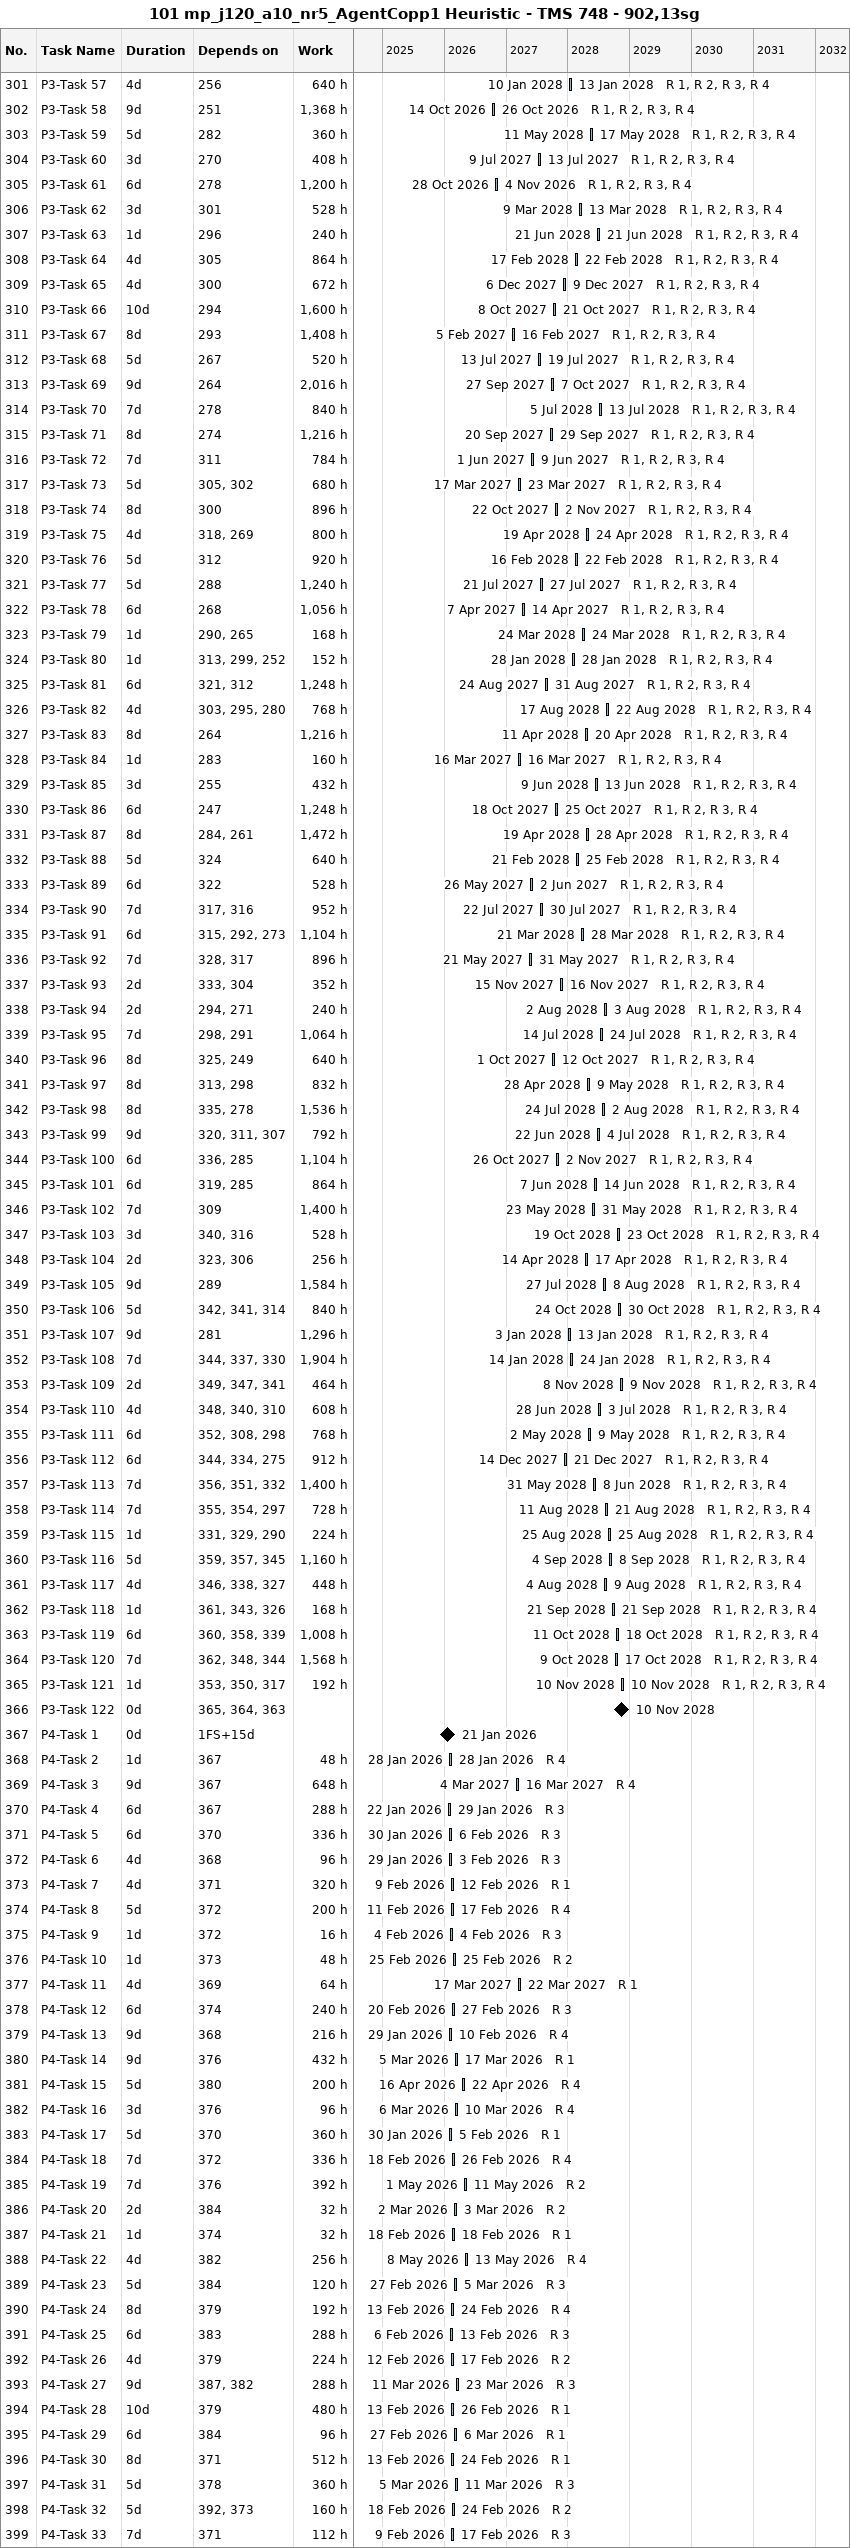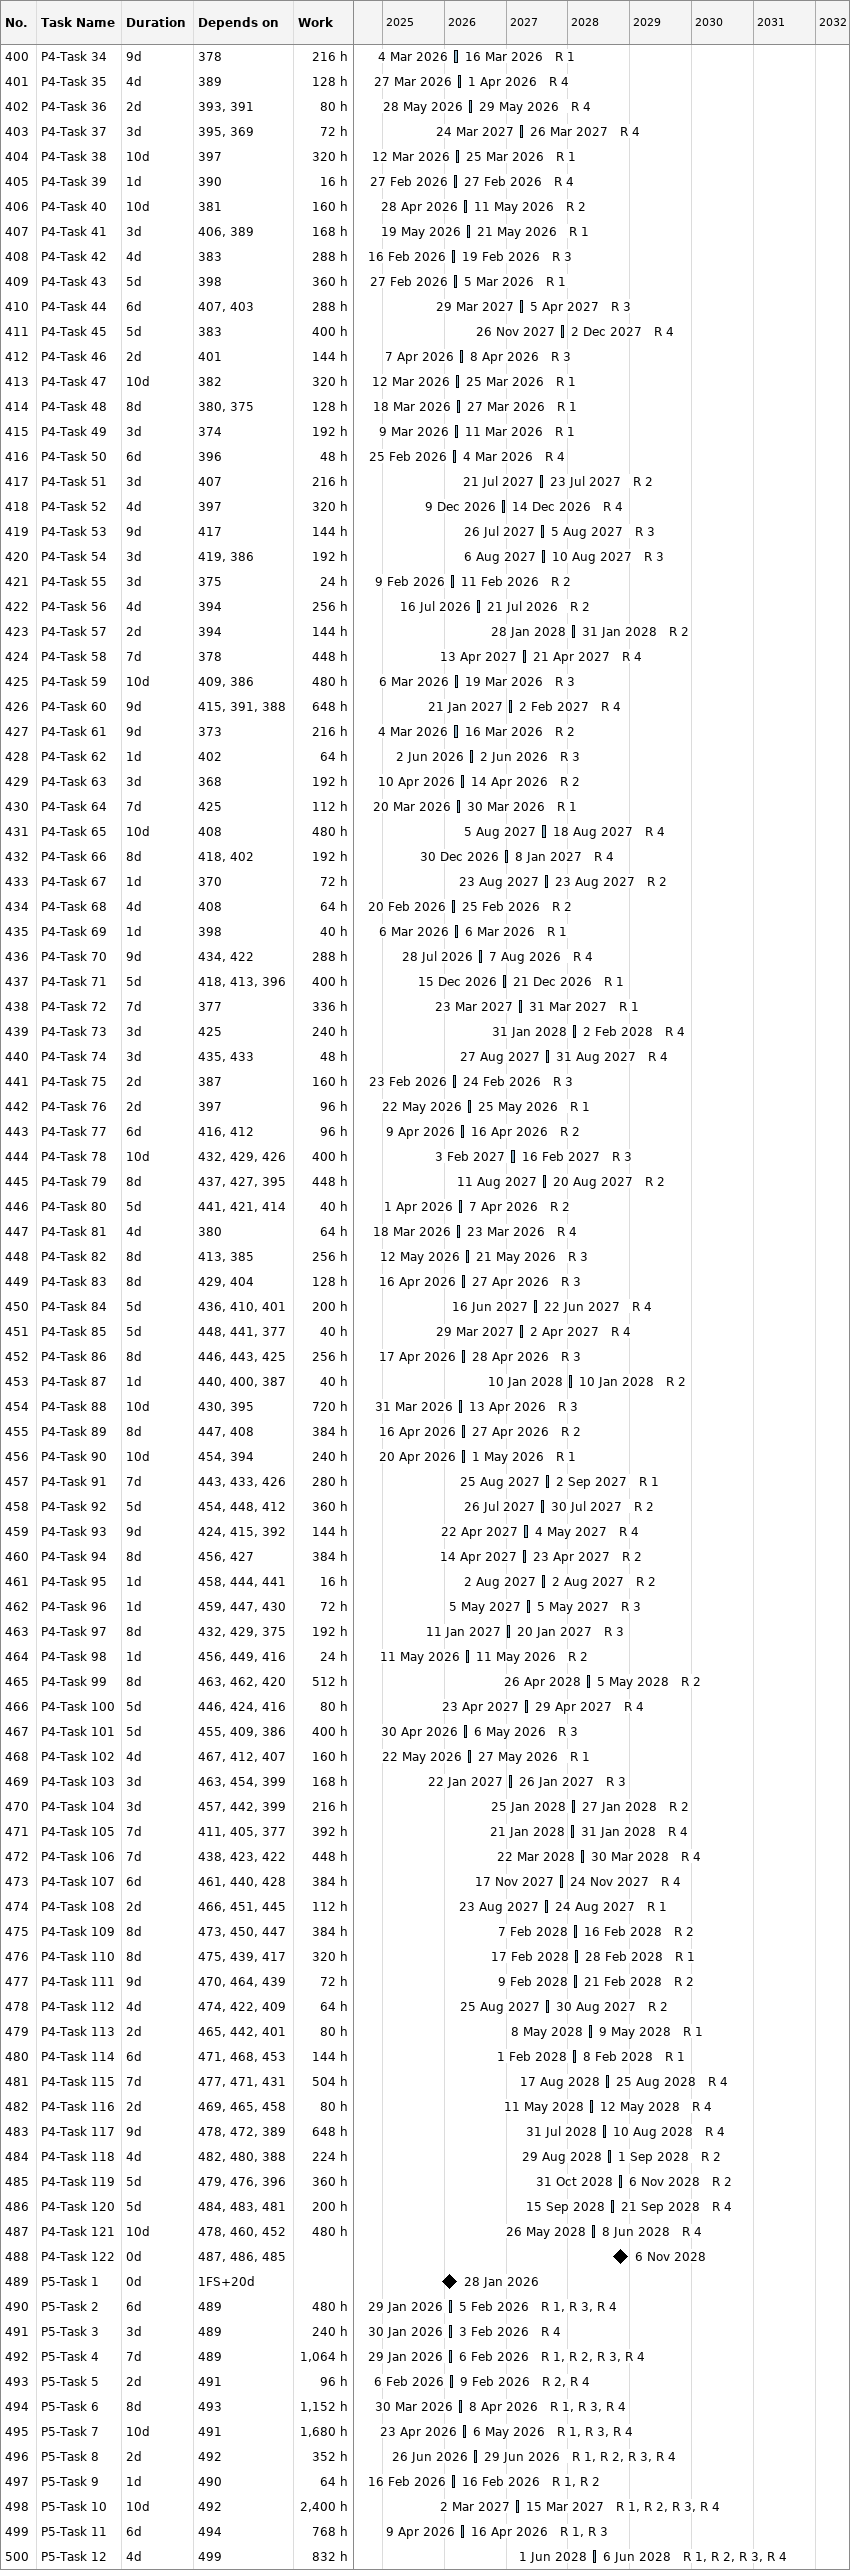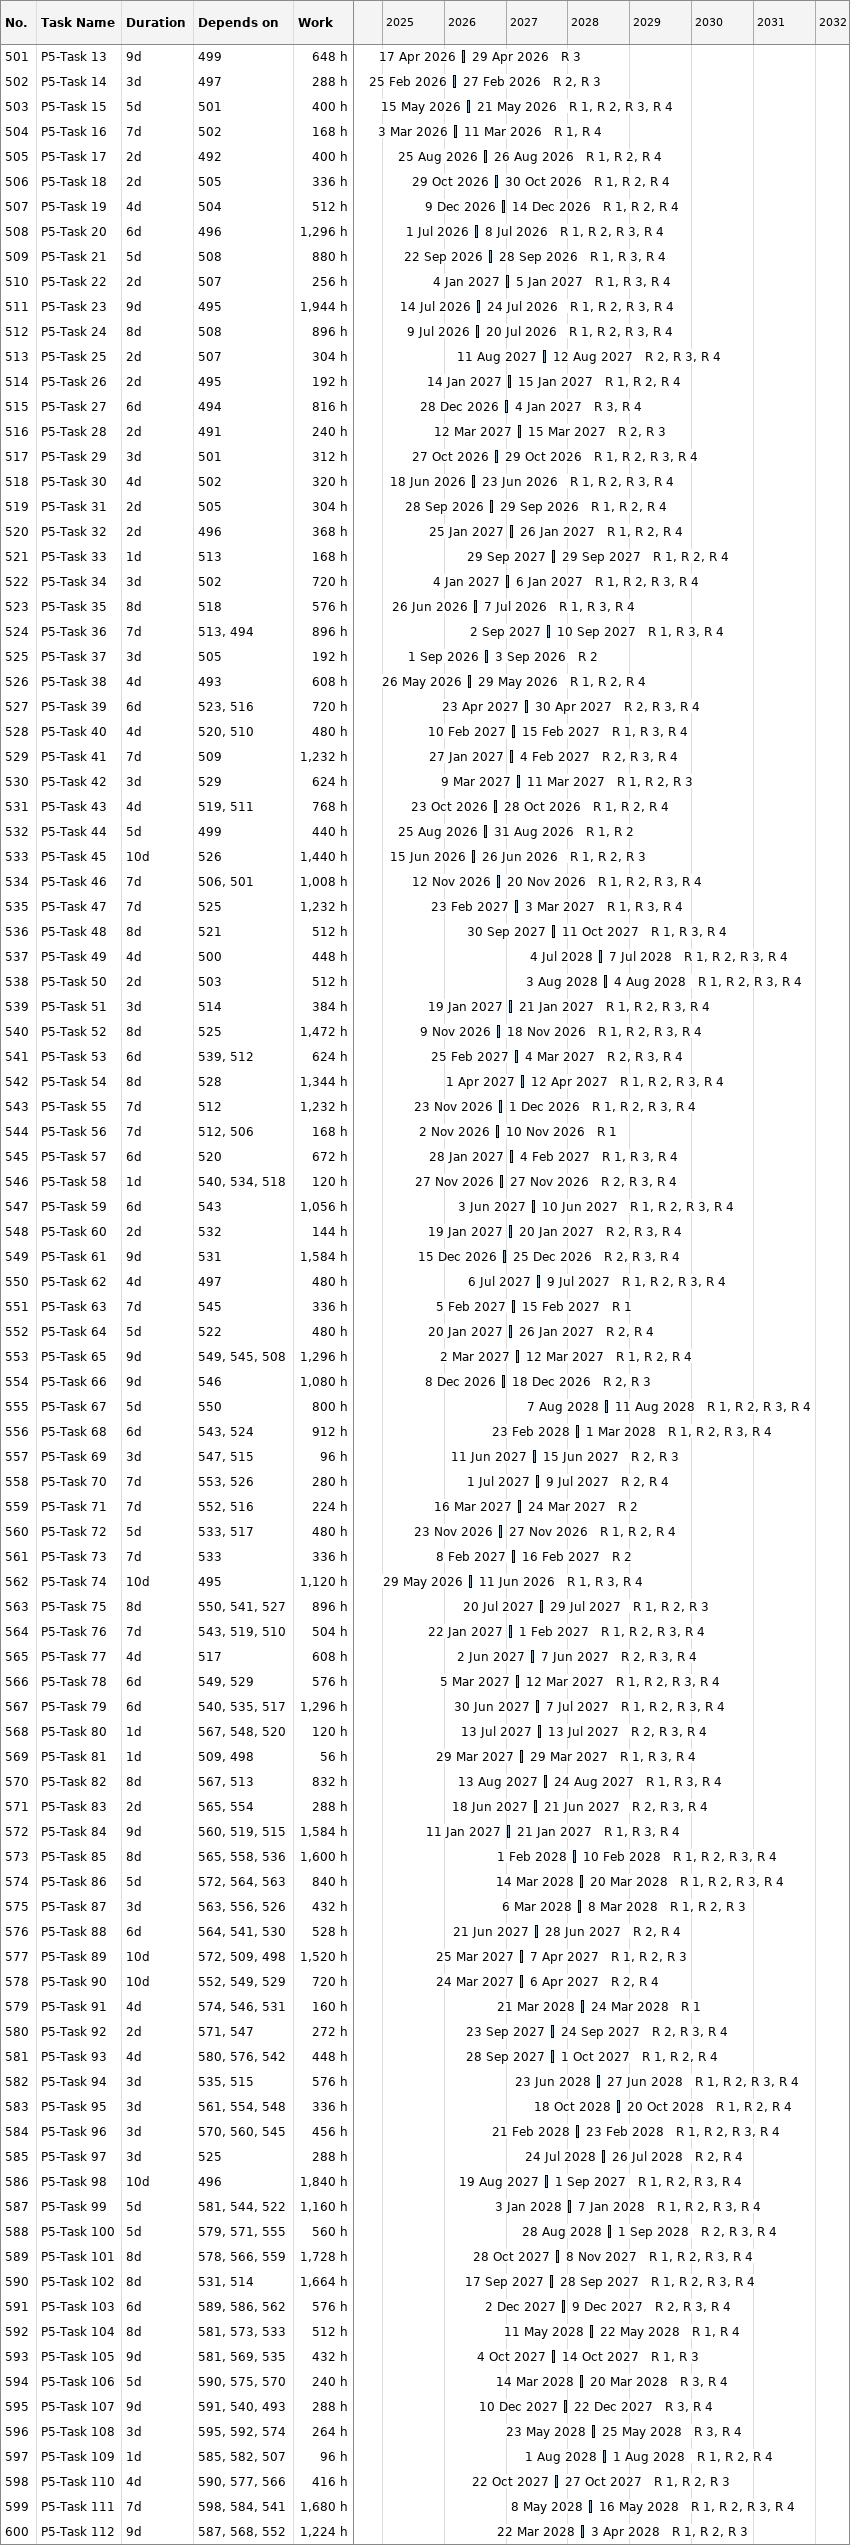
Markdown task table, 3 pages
101 mp_j120_a10_nr5_AgentCopp1 Heuristic - TMS 748 - 902,13sg

| ID | Task | Duration | Start | Finish | Predecessors | Resources | Work (h) |
|---|---|---|---|---|---|---|---|
| 301 | P3-Task 57 | 4d | 2028-01-10 | 2028-01-13 | 256 | R 1, R 2, R 3, R 4 | 640 |
| 302 | P3-Task 58 | 9d | 2026-10-14 | 2026-10-26 | 251 | R 1, R 2, R 3, R 4 | 1368 |
| 303 | P3-Task 59 | 5d | 2028-05-11 | 2028-05-17 | 282 | R 1, R 2, R 3, R 4 | 360 |
| 304 | P3-Task 60 | 3d | 2027-07-09 | 2027-07-13 | 270 | R 1, R 2, R 3, R 4 | 408 |
| 305 | P3-Task 61 | 6d | 2026-10-28 | 2026-11-04 | 278 | R 1, R 2, R 3, R 4 | 1200 |
| 306 | P3-Task 62 | 3d | 2028-03-09 | 2028-03-13 | 301 | R 1, R 2, R 3, R 4 | 528 |
| 307 | P3-Task 63 | 1d | 2028-06-21 | 2028-06-21 | 296 | R 1, R 2, R 3, R 4 | 240 |
| 308 | P3-Task 64 | 4d | 2028-02-17 | 2028-02-22 | 305 | R 1, R 2, R 3, R 4 | 864 |
| 309 | P3-Task 65 | 4d | 2027-12-06 | 2027-12-09 | 300 | R 1, R 2, R 3, R 4 | 672 |
| 310 | P3-Task 66 | 10d | 2027-10-08 | 2027-10-21 | 294 | R 1, R 2, R 3, R 4 | 1600 |
| 311 | P3-Task 67 | 8d | 2027-02-05 | 2027-02-16 | 293 | R 1, R 2, R 3, R 4 | 1408 |
| 312 | P3-Task 68 | 5d | 2027-07-13 | 2027-07-19 | 267 | R 1, R 2, R 3, R 4 | 520 |
| 313 | P3-Task 69 | 9d | 2027-09-27 | 2027-10-07 | 264 | R 1, R 2, R 3, R 4 | 2016 |
| 314 | P3-Task 70 | 7d | 2028-07-05 | 2028-07-13 | 278 | R 1, R 2, R 3, R 4 | 840 |
| 315 | P3-Task 71 | 8d | 2027-09-20 | 2027-09-29 | 274 | R 1, R 2, R 3, R 4 | 1216 |
| 316 | P3-Task 72 | 7d | 2027-06-01 | 2027-06-09 | 311 | R 1, R 2, R 3, R 4 | 784 |
| 317 | P3-Task 73 | 5d | 2027-03-17 | 2027-03-23 | 305, 302 | R 1, R 2, R 3, R 4 | 680 |
| 318 | P3-Task 74 | 8d | 2027-10-22 | 2027-11-02 | 300 | R 1, R 2, R 3, R 4 | 896 |
| 319 | P3-Task 75 | 4d | 2028-04-19 | 2028-04-24 | 318, 269 | R 1, R 2, R 3, R 4 | 800 |
| 320 | P3-Task 76 | 5d | 2028-02-16 | 2028-02-22 | 312 | R 1, R 2, R 3, R 4 | 920 |
| 321 | P3-Task 77 | 5d | 2027-07-21 | 2027-07-27 | 288 | R 1, R 2, R 3, R 4 | 1240 |
| 322 | P3-Task 78 | 6d | 2027-04-07 | 2027-04-14 | 268 | R 1, R 2, R 3, R 4 | 1056 |
| 323 | P3-Task 79 | 1d | 2028-03-24 | 2028-03-24 | 290, 265 | R 1, R 2, R 3, R 4 | 168 |
| 324 | P3-Task 80 | 1d | 2028-01-28 | 2028-01-28 | 313, 299, 252 | R 1, R 2, R 3, R 4 | 152 |
| 325 | P3-Task 81 | 6d | 2027-08-24 | 2027-08-31 | 321, 312 | R 1, R 2, R 3, R 4 | 1248 |
| 326 | P3-Task 82 | 4d | 2028-08-17 | 2028-08-22 | 303, 295, 280 | R 1, R 2, R 3, R 4 | 768 |
| 327 | P3-Task 83 | 8d | 2028-04-11 | 2028-04-20 | 264 | R 1, R 2, R 3, R 4 | 1216 |
| 328 | P3-Task 84 | 1d | 2027-03-16 | 2027-03-16 | 283 | R 1, R 2, R 3, R 4 | 160 |
| 329 | P3-Task 85 | 3d | 2028-06-09 | 2028-06-13 | 255 | R 1, R 2, R 3, R 4 | 432 |
| 330 | P3-Task 86 | 6d | 2027-10-18 | 2027-10-25 | 247 | R 1, R 2, R 3, R 4 | 1248 |
| 331 | P3-Task 87 | 8d | 2028-04-19 | 2028-04-28 | 284, 261 | R 1, R 2, R 3, R 4 | 1472 |
| 332 | P3-Task 88 | 5d | 2028-02-21 | 2028-02-25 | 324 | R 1, R 2, R 3, R 4 | 640 |
| 333 | P3-Task 89 | 6d | 2027-05-26 | 2027-06-02 | 322 | R 1, R 2, R 3, R 4 | 528 |
| 334 | P3-Task 90 | 7d | 2027-07-22 | 2027-07-30 | 317, 316 | R 1, R 2, R 3, R 4 | 952 |
| 335 | P3-Task 91 | 6d | 2028-03-21 | 2028-03-28 | 315, 292, 273 | R 1, R 2, R 3, R 4 | 1104 |
| 336 | P3-Task 92 | 7d | 2027-05-21 | 2027-05-31 | 328, 317 | R 1, R 2, R 3, R 4 | 896 |
| 337 | P3-Task 93 | 2d | 2027-11-15 | 2027-11-16 | 333, 304 | R 1, R 2, R 3, R 4 | 352 |
| 338 | P3-Task 94 | 2d | 2028-08-02 | 2028-08-03 | 294, 271 | R 1, R 2, R 3, R 4 | 240 |
| 339 | P3-Task 95 | 7d | 2028-07-14 | 2028-07-24 | 298, 291 | R 1, R 2, R 3, R 4 | 1064 |
| 340 | P3-Task 96 | 8d | 2027-10-01 | 2027-10-12 | 325, 249 | R 1, R 2, R 3, R 4 | 640 |
| 341 | P3-Task 97 | 8d | 2028-04-28 | 2028-05-09 | 313, 298 | R 1, R 2, R 3, R 4 | 832 |
| 342 | P3-Task 98 | 8d | 2028-07-24 | 2028-08-02 | 335, 278 | R 1, R 2, R 3, R 4 | 1536 |
| 343 | P3-Task 99 | 9d | 2028-06-22 | 2028-07-04 | 320, 311, 307 | R 1, R 2, R 3, R 4 | 792 |
| 344 | P3-Task 100 | 6d | 2027-10-26 | 2027-11-02 | 336, 285 | R 1, R 2, R 3, R 4 | 1104 |
| 345 | P3-Task 101 | 6d | 2028-06-07 | 2028-06-14 | 319, 285 | R 1, R 2, R 3, R 4 | 864 |
| 346 | P3-Task 102 | 7d | 2028-05-23 | 2028-05-31 | 309 | R 1, R 2, R 3, R 4 | 1400 |
| 347 | P3-Task 103 | 3d | 2028-10-19 | 2028-10-23 | 340, 316 | R 1, R 2, R 3, R 4 | 528 |
| 348 | P3-Task 104 | 2d | 2028-04-14 | 2028-04-17 | 323, 306 | R 1, R 2, R 3, R 4 | 256 |
| 349 | P3-Task 105 | 9d | 2028-07-27 | 2028-08-08 | 289 | R 1, R 2, R 3, R 4 | 1584 |
| 350 | P3-Task 106 | 5d | 2028-10-24 | 2028-10-30 | 342, 341, 314 | R 1, R 2, R 3, R 4 | 840 |
| 351 | P3-Task 107 | 9d | 2028-01-03 | 2028-01-13 | 281 | R 1, R 2, R 3, R 4 | 1296 |
| 352 | P3-Task 108 | 7d | 2028-01-14 | 2028-01-24 | 344, 337, 330 | R 1, R 2, R 3, R 4 | 1904 |
| 353 | P3-Task 109 | 2d | 2028-11-08 | 2028-11-09 | 349, 347, 341 | R 1, R 2, R 3, R 4 | 464 |
| 354 | P3-Task 110 | 4d | 2028-06-28 | 2028-07-03 | 348, 340, 310 | R 1, R 2, R 3, R 4 | 608 |
| 355 | P3-Task 111 | 6d | 2028-05-02 | 2028-05-09 | 352, 308, 298 | R 1, R 2, R 3, R 4 | 768 |
| 356 | P3-Task 112 | 6d | 2027-12-14 | 2027-12-21 | 344, 334, 275 | R 1, R 2, R 3, R 4 | 912 |
| 357 | P3-Task 113 | 7d | 2028-05-31 | 2028-06-08 | 356, 351, 332 | R 1, R 2, R 3, R 4 | 1400 |
| 358 | P3-Task 114 | 7d | 2028-08-11 | 2028-08-21 | 355, 354, 297 | R 1, R 2, R 3, R 4 | 728 |
| 359 | P3-Task 115 | 1d | 2028-08-25 | 2028-08-25 | 331, 329, 290 | R 1, R 2, R 3, R 4 | 224 |
| 360 | P3-Task 116 | 5d | 2028-09-04 | 2028-09-08 | 359, 357, 345 | R 1, R 2, R 3, R 4 | 1160 |
| 361 | P3-Task 117 | 4d | 2028-08-04 | 2028-08-09 | 346, 338, 327 | R 1, R 2, R 3, R 4 | 448 |
| 362 | P3-Task 118 | 1d | 2028-09-21 | 2028-09-21 | 361, 343, 326 | R 1, R 2, R 3, R 4 | 168 |
| 363 | P3-Task 119 | 6d | 2028-10-11 | 2028-10-18 | 360, 358, 339 | R 1, R 2, R 3, R 4 | 1008 |
| 364 | P3-Task 120 | 7d | 2028-10-09 | 2028-10-17 | 362, 348, 344 | R 1, R 2, R 3, R 4 | 1568 |
| 365 | P3-Task 121 | 1d | 2028-11-10 | 2028-11-10 | 353, 350, 317 | R 1, R 2, R 3, R 4 | 192 |
| 366 | P3-Task 122 | 0d | 2028-11-10 | 2028-11-10 | 365, 364, 363 |  |  |
| 367 | P4-Task 1 | 0d | 2026-01-21 | 2026-01-21 | 1FS+15d |  |  |
| 368 | P4-Task 2 | 1d | 2026-01-28 | 2026-01-28 | 367 | R 4 | 48 |
| 369 | P4-Task 3 | 9d | 2027-03-04 | 2027-03-16 | 367 | R 4 | 648 |
| 370 | P4-Task 4 | 6d | 2026-01-22 | 2026-01-29 | 367 | R 3 | 288 |
| 371 | P4-Task 5 | 6d | 2026-01-30 | 2026-02-06 | 370 | R 3 | 336 |
| 372 | P4-Task 6 | 4d | 2026-01-29 | 2026-02-03 | 368 | R 3 | 96 |
| 373 | P4-Task 7 | 4d | 2026-02-09 | 2026-02-12 | 371 | R 1 | 320 |
| 374 | P4-Task 8 | 5d | 2026-02-11 | 2026-02-17 | 372 | R 4 | 200 |
| 375 | P4-Task 9 | 1d | 2026-02-04 | 2026-02-04 | 372 | R 3 | 16 |
| 376 | P4-Task 10 | 1d | 2026-02-25 | 2026-02-25 | 373 | R 2 | 48 |
| 377 | P4-Task 11 | 4d | 2027-03-17 | 2027-03-22 | 369 | R 1 | 64 |
| 378 | P4-Task 12 | 6d | 2026-02-20 | 2026-02-27 | 374 | R 3 | 240 |
| 379 | P4-Task 13 | 9d | 2026-01-29 | 2026-02-10 | 368 | R 4 | 216 |
| 380 | P4-Task 14 | 9d | 2026-03-05 | 2026-03-17 | 376 | R 1 | 432 |
| 381 | P4-Task 15 | 5d | 2026-04-16 | 2026-04-22 | 380 | R 4 | 200 |
| 382 | P4-Task 16 | 3d | 2026-03-06 | 2026-03-10 | 376 | R 4 | 96 |
| 383 | P4-Task 17 | 5d | 2026-01-30 | 2026-02-05 | 370 | R 1 | 360 |
| 384 | P4-Task 18 | 7d | 2026-02-18 | 2026-02-26 | 372 | R 4 | 336 |
| 385 | P4-Task 19 | 7d | 2026-05-01 | 2026-05-11 | 376 | R 2 | 392 |
| 386 | P4-Task 20 | 2d | 2026-03-02 | 2026-03-03 | 384 | R 2 | 32 |
| 387 | P4-Task 21 | 1d | 2026-02-18 | 2026-02-18 | 374 | R 1 | 32 |
| 388 | P4-Task 22 | 4d | 2026-05-08 | 2026-05-13 | 382 | R 4 | 256 |
| 389 | P4-Task 23 | 5d | 2026-02-27 | 2026-03-05 | 384 | R 3 | 120 |
| 390 | P4-Task 24 | 8d | 2026-02-13 | 2026-02-24 | 379 | R 4 | 192 |
| 391 | P4-Task 25 | 6d | 2026-02-06 | 2026-02-13 | 383 | R 3 | 288 |
| 392 | P4-Task 26 | 4d | 2026-02-12 | 2026-02-17 | 379 | R 2 | 224 |
| 393 | P4-Task 27 | 9d | 2026-03-11 | 2026-03-23 | 387, 382 | R 3 | 288 |
| 394 | P4-Task 28 | 10d | 2026-02-13 | 2026-02-26 | 379 | R 1 | 480 |
| 395 | P4-Task 29 | 6d | 2026-02-27 | 2026-03-06 | 384 | R 1 | 96 |
| 396 | P4-Task 30 | 8d | 2026-02-13 | 2026-02-24 | 371 | R 1 | 512 |
| 397 | P4-Task 31 | 5d | 2026-03-05 | 2026-03-11 | 378 | R 3 | 360 |
| 398 | P4-Task 32 | 5d | 2026-02-18 | 2026-02-24 | 392, 373 | R 2 | 160 |
| 399 | P4-Task 33 | 7d | 2026-02-09 | 2026-02-17 | 371 | R 3 | 112 |
| 400 | P4-Task 34 | 9d | 2026-03-04 | 2026-03-16 | 378 | R 1 | 216 |
| 401 | P4-Task 35 | 4d | 2026-03-27 | 2026-04-01 | 389 | R 4 | 128 |
| 402 | P4-Task 36 | 2d | 2026-05-28 | 2026-05-29 | 393, 391 | R 4 | 80 |
| 403 | P4-Task 37 | 3d | 2027-03-24 | 2027-03-26 | 395, 369 | R 4 | 72 |
| 404 | P4-Task 38 | 10d | 2026-03-12 | 2026-03-25 | 397 | R 1 | 320 |
| 405 | P4-Task 39 | 1d | 2026-02-27 | 2026-02-27 | 390 | R 4 | 16 |
| 406 | P4-Task 40 | 10d | 2026-04-28 | 2026-05-11 | 381 | R 2 | 160 |
| 407 | P4-Task 41 | 3d | 2026-05-19 | 2026-05-21 | 406, 389 | R 1 | 168 |
| 408 | P4-Task 42 | 4d | 2026-02-16 | 2026-02-19 | 383 | R 3 | 288 |
| 409 | P4-Task 43 | 5d | 2026-02-27 | 2026-03-05 | 398 | R 1 | 360 |
| 410 | P4-Task 44 | 6d | 2027-03-29 | 2027-04-05 | 407, 403 | R 3 | 288 |
| 411 | P4-Task 45 | 5d | 2027-11-26 | 2027-12-02 | 383 | R 4 | 400 |
| 412 | P4-Task 46 | 2d | 2026-04-07 | 2026-04-08 | 401 | R 3 | 144 |
| 413 | P4-Task 47 | 10d | 2026-03-12 | 2026-03-25 | 382 | R 1 | 320 |
| 414 | P4-Task 48 | 8d | 2026-03-18 | 2026-03-27 | 380, 375 | R 1 | 128 |
| 415 | P4-Task 49 | 3d | 2026-03-09 | 2026-03-11 | 374 | R 1 | 192 |
| 416 | P4-Task 50 | 6d | 2026-02-25 | 2026-03-04 | 396 | R 4 | 48 |
| 417 | P4-Task 51 | 3d | 2027-07-21 | 2027-07-23 | 407 | R 2 | 216 |
| 418 | P4-Task 52 | 4d | 2026-12-09 | 2026-12-14 | 397 | R 4 | 320 |
| 419 | P4-Task 53 | 9d | 2027-07-26 | 2027-08-05 | 417 | R 3 | 144 |
| 420 | P4-Task 54 | 3d | 2027-08-06 | 2027-08-10 | 419, 386 | R 3 | 192 |
| 421 | P4-Task 55 | 3d | 2026-02-09 | 2026-02-11 | 375 | R 2 | 24 |
| 422 | P4-Task 56 | 4d | 2026-07-16 | 2026-07-21 | 394 | R 2 | 256 |
| 423 | P4-Task 57 | 2d | 2028-01-28 | 2028-01-31 | 394 | R 2 | 144 |
| 424 | P4-Task 58 | 7d | 2027-04-13 | 2027-04-21 | 378 | R 4 | 448 |
| 425 | P4-Task 59 | 10d | 2026-03-06 | 2026-03-19 | 409, 386 | R 3 | 480 |
| 426 | P4-Task 60 | 9d | 2027-01-21 | 2027-02-02 | 415, 391, 388 | R 4 | 648 |
| 427 | P4-Task 61 | 9d | 2026-03-04 | 2026-03-16 | 373 | R 2 | 216 |
| 428 | P4-Task 62 | 1d | 2026-06-02 | 2026-06-02 | 402 | R 3 | 64 |
| 429 | P4-Task 63 | 3d | 2026-04-10 | 2026-04-14 | 368 | R 2 | 192 |
| 430 | P4-Task 64 | 7d | 2026-03-20 | 2026-03-30 | 425 | R 1 | 112 |
| 431 | P4-Task 65 | 10d | 2027-08-05 | 2027-08-18 | 408 | R 4 | 480 |
| 432 | P4-Task 66 | 8d | 2026-12-30 | 2027-01-08 | 418, 402 | R 4 | 192 |
| 433 | P4-Task 67 | 1d | 2027-08-23 | 2027-08-23 | 370 | R 2 | 72 |
| 434 | P4-Task 68 | 4d | 2026-02-20 | 2026-02-25 | 408 | R 2 | 64 |
| 435 | P4-Task 69 | 1d | 2026-03-06 | 2026-03-06 | 398 | R 1 | 40 |
| 436 | P4-Task 70 | 9d | 2026-07-28 | 2026-08-07 | 434, 422 | R 4 | 288 |
| 437 | P4-Task 71 | 5d | 2026-12-15 | 2026-12-21 | 418, 413, 396 | R 1 | 400 |
| 438 | P4-Task 72 | 7d | 2027-03-23 | 2027-03-31 | 377 | R 1 | 336 |
| 439 | P4-Task 73 | 3d | 2028-01-31 | 2028-02-02 | 425 | R 4 | 240 |
| 440 | P4-Task 74 | 3d | 2027-08-27 | 2027-08-31 | 435, 433 | R 4 | 48 |
| 441 | P4-Task 75 | 2d | 2026-02-23 | 2026-02-24 | 387 | R 3 | 160 |
| 442 | P4-Task 76 | 2d | 2026-05-22 | 2026-05-25 | 397 | R 1 | 96 |
| 443 | P4-Task 77 | 6d | 2026-04-09 | 2026-04-16 | 416, 412 | R 2 | 96 |
| 444 | P4-Task 78 | 10d | 2027-02-03 | 2027-02-16 | 432, 429, 426 | R 3 | 400 |
| 445 | P4-Task 79 | 8d | 2027-08-11 | 2027-08-20 | 437, 427, 395 | R 2 | 448 |
| 446 | P4-Task 80 | 5d | 2026-04-01 | 2026-04-07 | 441, 421, 414 | R 2 | 40 |
| 447 | P4-Task 81 | 4d | 2026-03-18 | 2026-03-23 | 380 | R 4 | 64 |
| 448 | P4-Task 82 | 8d | 2026-05-12 | 2026-05-21 | 413, 385 | R 3 | 256 |
| 449 | P4-Task 83 | 8d | 2026-04-16 | 2026-04-27 | 429, 404 | R 3 | 128 |
| 450 | P4-Task 84 | 5d | 2027-06-16 | 2027-06-22 | 436, 410, 401 | R 4 | 200 |
| 451 | P4-Task 85 | 5d | 2027-03-29 | 2027-04-02 | 448, 441, 377 | R 4 | 40 |
| 452 | P4-Task 86 | 8d | 2026-04-17 | 2026-04-28 | 446, 443, 425 | R 3 | 256 |
| 453 | P4-Task 87 | 1d | 2028-01-10 | 2028-01-10 | 440, 400, 387 | R 2 | 40 |
| 454 | P4-Task 88 | 10d | 2026-03-31 | 2026-04-13 | 430, 395 | R 3 | 720 |
| 455 | P4-Task 89 | 8d | 2026-04-16 | 2026-04-27 | 447, 408 | R 2 | 384 |
| 456 | P4-Task 90 | 10d | 2026-04-20 | 2026-05-01 | 454, 394 | R 1 | 240 |
| 457 | P4-Task 91 | 7d | 2027-08-25 | 2027-09-02 | 443, 433, 426 | R 1 | 280 |
| 458 | P4-Task 92 | 5d | 2027-07-26 | 2027-07-30 | 454, 448, 412 | R 2 | 360 |
| 459 | P4-Task 93 | 9d | 2027-04-22 | 2027-05-04 | 424, 415, 392 | R 4 | 144 |
| 460 | P4-Task 94 | 8d | 2027-04-14 | 2027-04-23 | 456, 427 | R 2 | 384 |
| 461 | P4-Task 95 | 1d | 2027-08-02 | 2027-08-02 | 458, 444, 441 | R 2 | 16 |
| 462 | P4-Task 96 | 1d | 2027-05-05 | 2027-05-05 | 459, 447, 430 | R 3 | 72 |
| 463 | P4-Task 97 | 8d | 2027-01-11 | 2027-01-20 | 432, 429, 375 | R 3 | 192 |
| 464 | P4-Task 98 | 1d | 2026-05-11 | 2026-05-11 | 456, 449, 416 | R 2 | 24 |
| 465 | P4-Task 99 | 8d | 2028-04-26 | 2028-05-05 | 463, 462, 420 | R 2 | 512 |
| 466 | P4-Task 100 | 5d | 2027-04-23 | 2027-04-29 | 446, 424, 416 | R 4 | 80 |
| 467 | P4-Task 101 | 5d | 2026-04-30 | 2026-05-06 | 455, 409, 386 | R 3 | 400 |
| 468 | P4-Task 102 | 4d | 2026-05-22 | 2026-05-27 | 467, 412, 407 | R 1 | 160 |
| 469 | P4-Task 103 | 3d | 2027-01-22 | 2027-01-26 | 463, 454, 399 | R 3 | 168 |
| 470 | P4-Task 104 | 3d | 2028-01-25 | 2028-01-27 | 457, 442, 399 | R 2 | 216 |
| 471 | P4-Task 105 | 7d | 2028-01-21 | 2028-01-31 | 411, 405, 377 | R 4 | 392 |
| 472 | P4-Task 106 | 7d | 2028-03-22 | 2028-03-30 | 438, 423, 422 | R 4 | 448 |
| 473 | P4-Task 107 | 6d | 2027-11-17 | 2027-11-24 | 461, 440, 428 | R 4 | 384 |
| 474 | P4-Task 108 | 2d | 2027-08-23 | 2027-08-24 | 466, 451, 445 | R 1 | 112 |
| 475 | P4-Task 109 | 8d | 2028-02-07 | 2028-02-16 | 473, 450, 447 | R 2 | 384 |
| 476 | P4-Task 110 | 8d | 2028-02-17 | 2028-02-28 | 475, 439, 417 | R 1 | 320 |
| 477 | P4-Task 111 | 9d | 2028-02-09 | 2028-02-21 | 470, 464, 439 | R 2 | 72 |
| 478 | P4-Task 112 | 4d | 2027-08-25 | 2027-08-30 | 474, 422, 409 | R 2 | 64 |
| 479 | P4-Task 113 | 2d | 2028-05-08 | 2028-05-09 | 465, 442, 401 | R 1 | 80 |
| 480 | P4-Task 114 | 6d | 2028-02-01 | 2028-02-08 | 471, 468, 453 | R 1 | 144 |
| 481 | P4-Task 115 | 7d | 2028-08-17 | 2028-08-25 | 477, 471, 431 | R 4 | 504 |
| 482 | P4-Task 116 | 2d | 2028-05-11 | 2028-05-12 | 469, 465, 458 | R 4 | 80 |
| 483 | P4-Task 117 | 9d | 2028-07-31 | 2028-08-10 | 478, 472, 389 | R 4 | 648 |
| 484 | P4-Task 118 | 4d | 2028-08-29 | 2028-09-01 | 482, 480, 388 | R 2 | 224 |
| 485 | P4-Task 119 | 5d | 2028-10-31 | 2028-11-06 | 479, 476, 396 | R 2 | 360 |
| 486 | P4-Task 120 | 5d | 2028-09-15 | 2028-09-21 | 484, 483, 481 | R 4 | 200 |
| 487 | P4-Task 121 | 10d | 2028-05-26 | 2028-06-08 | 478, 460, 452 | R 4 | 480 |
| 488 | P4-Task 122 | 0d | 2028-11-06 | 2028-11-06 | 487, 486, 485 |  |  |
| 489 | P5-Task 1 | 0d | 2026-01-28 | 2026-01-28 | 1FS+20d |  |  |
| 490 | P5-Task 2 | 6d | 2026-01-29 | 2026-02-05 | 489 | R 1, R 3, R 4 | 480 |
| 491 | P5-Task 3 | 3d | 2026-01-30 | 2026-02-03 | 489 | R 4 | 240 |
| 492 | P5-Task 4 | 7d | 2026-01-29 | 2026-02-06 | 489 | R 1, R 2, R 3, R 4 | 1064 |
| 493 | P5-Task 5 | 2d | 2026-02-06 | 2026-02-09 | 491 | R 2, R 4 | 96 |
| 494 | P5-Task 6 | 8d | 2026-03-30 | 2026-04-08 | 493 | R 1, R 3, R 4 | 1152 |
| 495 | P5-Task 7 | 10d | 2026-04-23 | 2026-05-06 | 491 | R 1, R 3, R 4 | 1680 |
| 496 | P5-Task 8 | 2d | 2026-06-26 | 2026-06-29 | 492 | R 1, R 2, R 3, R 4 | 352 |
| 497 | P5-Task 9 | 1d | 2026-02-16 | 2026-02-16 | 490 | R 1, R 2 | 64 |
| 498 | P5-Task 10 | 10d | 2027-03-02 | 2027-03-15 | 492 | R 1, R 2, R 3, R 4 | 2400 |
| 499 | P5-Task 11 | 6d | 2026-04-09 | 2026-04-16 | 494 | R 1, R 3 | 768 |
| 500 | P5-Task 12 | 4d | 2028-06-01 | 2028-06-06 | 499 | R 1, R 2, R 3, R 4 | 832 |
| 501 | P5-Task 13 | 9d | 2026-04-17 | 2026-04-29 | 499 | R 3 | 648 |
| 502 | P5-Task 14 | 3d | 2026-02-25 | 2026-02-27 | 497 | R 2, R 3 | 288 |
| 503 | P5-Task 15 | 5d | 2026-05-15 | 2026-05-21 | 501 | R 1, R 2, R 3, R 4 | 400 |
| 504 | P5-Task 16 | 7d | 2026-03-03 | 2026-03-11 | 502 | R 1, R 4 | 168 |
| 505 | P5-Task 17 | 2d | 2026-08-25 | 2026-08-26 | 492 | R 1, R 2, R 4 | 400 |
| 506 | P5-Task 18 | 2d | 2026-10-29 | 2026-10-30 | 505 | R 1, R 2, R 4 | 336 |
| 507 | P5-Task 19 | 4d | 2026-12-09 | 2026-12-14 | 504 | R 1, R 2, R 4 | 512 |
| 508 | P5-Task 20 | 6d | 2026-07-01 | 2026-07-08 | 496 | R 1, R 2, R 3, R 4 | 1296 |
| 509 | P5-Task 21 | 5d | 2026-09-22 | 2026-09-28 | 508 | R 1, R 3, R 4 | 880 |
| 510 | P5-Task 22 | 2d | 2027-01-04 | 2027-01-05 | 507 | R 1, R 3, R 4 | 256 |
| 511 | P5-Task 23 | 9d | 2026-07-14 | 2026-07-24 | 495 | R 1, R 2, R 3, R 4 | 1944 |
| 512 | P5-Task 24 | 8d | 2026-07-09 | 2026-07-20 | 508 | R 1, R 2, R 3, R 4 | 896 |
| 513 | P5-Task 25 | 2d | 2027-08-11 | 2027-08-12 | 507 | R 2, R 3, R 4 | 304 |
| 514 | P5-Task 26 | 2d | 2027-01-14 | 2027-01-15 | 495 | R 1, R 2, R 4 | 192 |
| 515 | P5-Task 27 | 6d | 2026-12-28 | 2027-01-04 | 494 | R 3, R 4 | 816 |
| 516 | P5-Task 28 | 2d | 2027-03-12 | 2027-03-15 | 491 | R 2, R 3 | 240 |
| 517 | P5-Task 29 | 3d | 2026-10-27 | 2026-10-29 | 501 | R 1, R 2, R 3, R 4 | 312 |
| 518 | P5-Task 30 | 4d | 2026-06-18 | 2026-06-23 | 502 | R 1, R 2, R 3, R 4 | 320 |
| 519 | P5-Task 31 | 2d | 2026-09-28 | 2026-09-29 | 505 | R 1, R 2, R 4 | 304 |
| 520 | P5-Task 32 | 2d | 2027-01-25 | 2027-01-26 | 496 | R 1, R 2, R 4 | 368 |
| 521 | P5-Task 33 | 1d | 2027-09-29 | 2027-09-29 | 513 | R 1, R 2, R 4 | 168 |
| 522 | P5-Task 34 | 3d | 2027-01-04 | 2027-01-06 | 502 | R 1, R 2, R 3, R 4 | 720 |
| 523 | P5-Task 35 | 8d | 2026-06-26 | 2026-07-07 | 518 | R 1, R 3, R 4 | 576 |
| 524 | P5-Task 36 | 7d | 2027-09-02 | 2027-09-10 | 513, 494 | R 1, R 3, R 4 | 896 |
| 525 | P5-Task 37 | 3d | 2026-09-01 | 2026-09-03 | 505 | R 2 | 192 |
| 526 | P5-Task 38 | 4d | 2026-05-26 | 2026-05-29 | 493 | R 1, R 2, R 4 | 608 |
| 527 | P5-Task 39 | 6d | 2027-04-23 | 2027-04-30 | 523, 516 | R 2, R 3, R 4 | 720 |
| 528 | P5-Task 40 | 4d | 2027-02-10 | 2027-02-15 | 520, 510 | R 1, R 3, R 4 | 480 |
| 529 | P5-Task 41 | 7d | 2027-01-27 | 2027-02-04 | 509 | R 2, R 3, R 4 | 1232 |
| 530 | P5-Task 42 | 3d | 2027-03-09 | 2027-03-11 | 529 | R 1, R 2, R 3 | 624 |
| 531 | P5-Task 43 | 4d | 2026-10-23 | 2026-10-28 | 519, 511 | R 1, R 2, R 4 | 768 |
| 532 | P5-Task 44 | 5d | 2026-08-25 | 2026-08-31 | 499 | R 1, R 2 | 440 |
| 533 | P5-Task 45 | 10d | 2026-06-15 | 2026-06-26 | 526 | R 1, R 2, R 3 | 1440 |
| 534 | P5-Task 46 | 7d | 2026-11-12 | 2026-11-20 | 506, 501 | R 1, R 2, R 3, R 4 | 1008 |
| 535 | P5-Task 47 | 7d | 2027-02-23 | 2027-03-03 | 525 | R 1, R 3, R 4 | 1232 |
| 536 | P5-Task 48 | 8d | 2027-09-30 | 2027-10-11 | 521 | R 1, R 3, R 4 | 512 |
| 537 | P5-Task 49 | 4d | 2028-07-04 | 2028-07-07 | 500 | R 1, R 2, R 3, R 4 | 448 |
| 538 | P5-Task 50 | 2d | 2028-08-03 | 2028-08-04 | 503 | R 1, R 2, R 3, R 4 | 512 |
| 539 | P5-Task 51 | 3d | 2027-01-19 | 2027-01-21 | 514 | R 1, R 2, R 3, R 4 | 384 |
| 540 | P5-Task 52 | 8d | 2026-11-09 | 2026-11-18 | 525 | R 1, R 2, R 3, R 4 | 1472 |
| 541 | P5-Task 53 | 6d | 2027-02-25 | 2027-03-04 | 539, 512 | R 2, R 3, R 4 | 624 |
| 542 | P5-Task 54 | 8d | 2027-04-01 | 2027-04-12 | 528 | R 1, R 2, R 3, R 4 | 1344 |
| 543 | P5-Task 55 | 7d | 2026-11-23 | 2026-12-01 | 512 | R 1, R 2, R 3, R 4 | 1232 |
| 544 | P5-Task 56 | 7d | 2026-11-02 | 2026-11-10 | 512, 506 | R 1 | 168 |
| 545 | P5-Task 57 | 6d | 2027-01-28 | 2027-02-04 | 520 | R 1, R 3, R 4 | 672 |
| 546 | P5-Task 58 | 1d | 2026-11-27 | 2026-11-27 | 540, 534, 518 | R 2, R 3, R 4 | 120 |
| 547 | P5-Task 59 | 6d | 2027-06-03 | 2027-06-10 | 543 | R 1, R 2, R 3, R 4 | 1056 |
| 548 | P5-Task 60 | 2d | 2027-01-19 | 2027-01-20 | 532 | R 2, R 3, R 4 | 144 |
| 549 | P5-Task 61 | 9d | 2026-12-15 | 2026-12-25 | 531 | R 2, R 3, R 4 | 1584 |
| 550 | P5-Task 62 | 4d | 2027-07-06 | 2027-07-09 | 497 | R 1, R 2, R 3, R 4 | 480 |
| 551 | P5-Task 63 | 7d | 2027-02-05 | 2027-02-15 | 545 | R 1 | 336 |
| 552 | P5-Task 64 | 5d | 2027-01-20 | 2027-01-26 | 522 | R 2, R 4 | 480 |
| 553 | P5-Task 65 | 9d | 2027-03-02 | 2027-03-12 | 549, 545, 508 | R 1, R 2, R 4 | 1296 |
| 554 | P5-Task 66 | 9d | 2026-12-08 | 2026-12-18 | 546 | R 2, R 3 | 1080 |
| 555 | P5-Task 67 | 5d | 2028-08-07 | 2028-08-11 | 550 | R 1, R 2, R 3, R 4 | 800 |
| 556 | P5-Task 68 | 6d | 2028-02-23 | 2028-03-01 | 543, 524 | R 1, R 2, R 3, R 4 | 912 |
| 557 | P5-Task 69 | 3d | 2027-06-11 | 2027-06-15 | 547, 515 | R 2, R 3 | 96 |
| 558 | P5-Task 70 | 7d | 2027-07-01 | 2027-07-09 | 553, 526 | R 2, R 4 | 280 |
| 559 | P5-Task 71 | 7d | 2027-03-16 | 2027-03-24 | 552, 516 | R 2 | 224 |
| 560 | P5-Task 72 | 5d | 2026-11-23 | 2026-11-27 | 533, 517 | R 1, R 2, R 4 | 480 |
| 561 | P5-Task 73 | 7d | 2027-02-08 | 2027-02-16 | 533 | R 2 | 336 |
| 562 | P5-Task 74 | 10d | 2026-05-29 | 2026-06-11 | 495 | R 1, R 3, R 4 | 1120 |
| 563 | P5-Task 75 | 8d | 2027-07-20 | 2027-07-29 | 550, 541, 527 | R 1, R 2, R 3 | 896 |
| 564 | P5-Task 76 | 7d | 2027-01-22 | 2027-02-01 | 543, 519, 510 | R 1, R 2, R 3, R 4 | 504 |
| 565 | P5-Task 77 | 4d | 2027-06-02 | 2027-06-07 | 517 | R 2, R 3, R 4 | 608 |
| 566 | P5-Task 78 | 6d | 2027-03-05 | 2027-03-12 | 549, 529 | R 1, R 2, R 3, R 4 | 576 |
| 567 | P5-Task 79 | 6d | 2027-06-30 | 2027-07-07 | 540, 535, 517 | R 1, R 2, R 3, R 4 | 1296 |
| 568 | P5-Task 80 | 1d | 2027-07-13 | 2027-07-13 | 567, 548, 520 | R 2, R 3, R 4 | 120 |
| 569 | P5-Task 81 | 1d | 2027-03-29 | 2027-03-29 | 509, 498 | R 1, R 3, R 4 | 56 |
| 570 | P5-Task 82 | 8d | 2027-08-13 | 2027-08-24 | 567, 513 | R 1, R 3, R 4 | 832 |
| 571 | P5-Task 83 | 2d | 2027-06-18 | 2027-06-21 | 565, 554 | R 2, R 3, R 4 | 288 |
| 572 | P5-Task 84 | 9d | 2027-01-11 | 2027-01-21 | 560, 519, 515 | R 1, R 3, R 4 | 1584 |
| 573 | P5-Task 85 | 8d | 2028-02-01 | 2028-02-10 | 565, 558, 536 | R 1, R 2, R 3, R 4 | 1600 |
| 574 | P5-Task 86 | 5d | 2028-03-14 | 2028-03-20 | 572, 564, 563 | R 1, R 2, R 3, R 4 | 840 |
| 575 | P5-Task 87 | 3d | 2028-03-06 | 2028-03-08 | 563, 556, 526 | R 1, R 2, R 3 | 432 |
| 576 | P5-Task 88 | 6d | 2027-06-21 | 2027-06-28 | 564, 541, 530 | R 2, R 4 | 528 |
| 577 | P5-Task 89 | 10d | 2027-03-25 | 2027-04-07 | 572, 509, 498 | R 1, R 2, R 3 | 1520 |
| 578 | P5-Task 90 | 10d | 2027-03-24 | 2027-04-06 | 552, 549, 529 | R 2, R 4 | 720 |
| 579 | P5-Task 91 | 4d | 2028-03-21 | 2028-03-24 | 574, 546, 531 | R 1 | 160 |
| 580 | P5-Task 92 | 2d | 2027-09-23 | 2027-09-24 | 571, 547 | R 2, R 3, R 4 | 272 |
| 581 | P5-Task 93 | 4d | 2027-09-28 | 2027-10-01 | 580, 576, 542 | R 1, R 2, R 4 | 448 |
| 582 | P5-Task 94 | 3d | 2028-06-23 | 2028-06-27 | 535, 515 | R 1, R 2, R 3, R 4 | 576 |
| 583 | P5-Task 95 | 3d | 2028-10-18 | 2028-10-20 | 561, 554, 548 | R 1, R 2, R 4 | 336 |
| 584 | P5-Task 96 | 3d | 2028-02-21 | 2028-02-23 | 570, 560, 545 | R 1, R 2, R 3, R 4 | 456 |
| 585 | P5-Task 97 | 3d | 2028-07-24 | 2028-07-26 | 525 | R 2, R 4 | 288 |
| 586 | P5-Task 98 | 10d | 2027-08-19 | 2027-09-01 | 496 | R 1, R 2, R 3, R 4 | 1840 |
| 587 | P5-Task 99 | 5d | 2028-01-03 | 2028-01-07 | 581, 544, 522 | R 1, R 2, R 3, R 4 | 1160 |
| 588 | P5-Task 100 | 5d | 2028-08-28 | 2028-09-01 | 579, 571, 555 | R 2, R 3, R 4 | 560 |
| 589 | P5-Task 101 | 8d | 2027-10-28 | 2027-11-08 | 578, 566, 559 | R 1, R 2, R 3, R 4 | 1728 |
| 590 | P5-Task 102 | 8d | 2027-09-17 | 2027-09-28 | 531, 514 | R 1, R 2, R 3, R 4 | 1664 |
| 591 | P5-Task 103 | 6d | 2027-12-02 | 2027-12-09 | 589, 586, 562 | R 2, R 3, R 4 | 576 |
| 592 | P5-Task 104 | 8d | 2028-05-11 | 2028-05-22 | 581, 573, 533 | R 1, R 4 | 512 |
| 593 | P5-Task 105 | 9d | 2027-10-04 | 2027-10-14 | 581, 569, 535 | R 1, R 3 | 432 |
| 594 | P5-Task 106 | 5d | 2028-03-14 | 2028-03-20 | 590, 575, 570 | R 3, R 4 | 240 |
| 595 | P5-Task 107 | 9d | 2027-12-10 | 2027-12-22 | 591, 540, 493 | R 3, R 4 | 288 |
| 596 | P5-Task 108 | 3d | 2028-05-23 | 2028-05-25 | 595, 592, 574 | R 3, R 4 | 264 |
| 597 | P5-Task 109 | 1d | 2028-08-01 | 2028-08-01 | 585, 582, 507 | R 1, R 2, R 4 | 96 |
| 598 | P5-Task 110 | 4d | 2027-10-22 | 2027-10-27 | 590, 577, 566 | R 1, R 2, R 3 | 416 |
| 599 | P5-Task 111 | 7d | 2028-05-08 | 2028-05-16 | 598, 584, 541 | R 1, R 2, R 3, R 4 | 1680 |
| 600 | P5-Task 112 | 9d | 2028-03-22 | 2028-04-03 | 587, 568, 552 | R 1, R 2, R 3 | 1224 |
